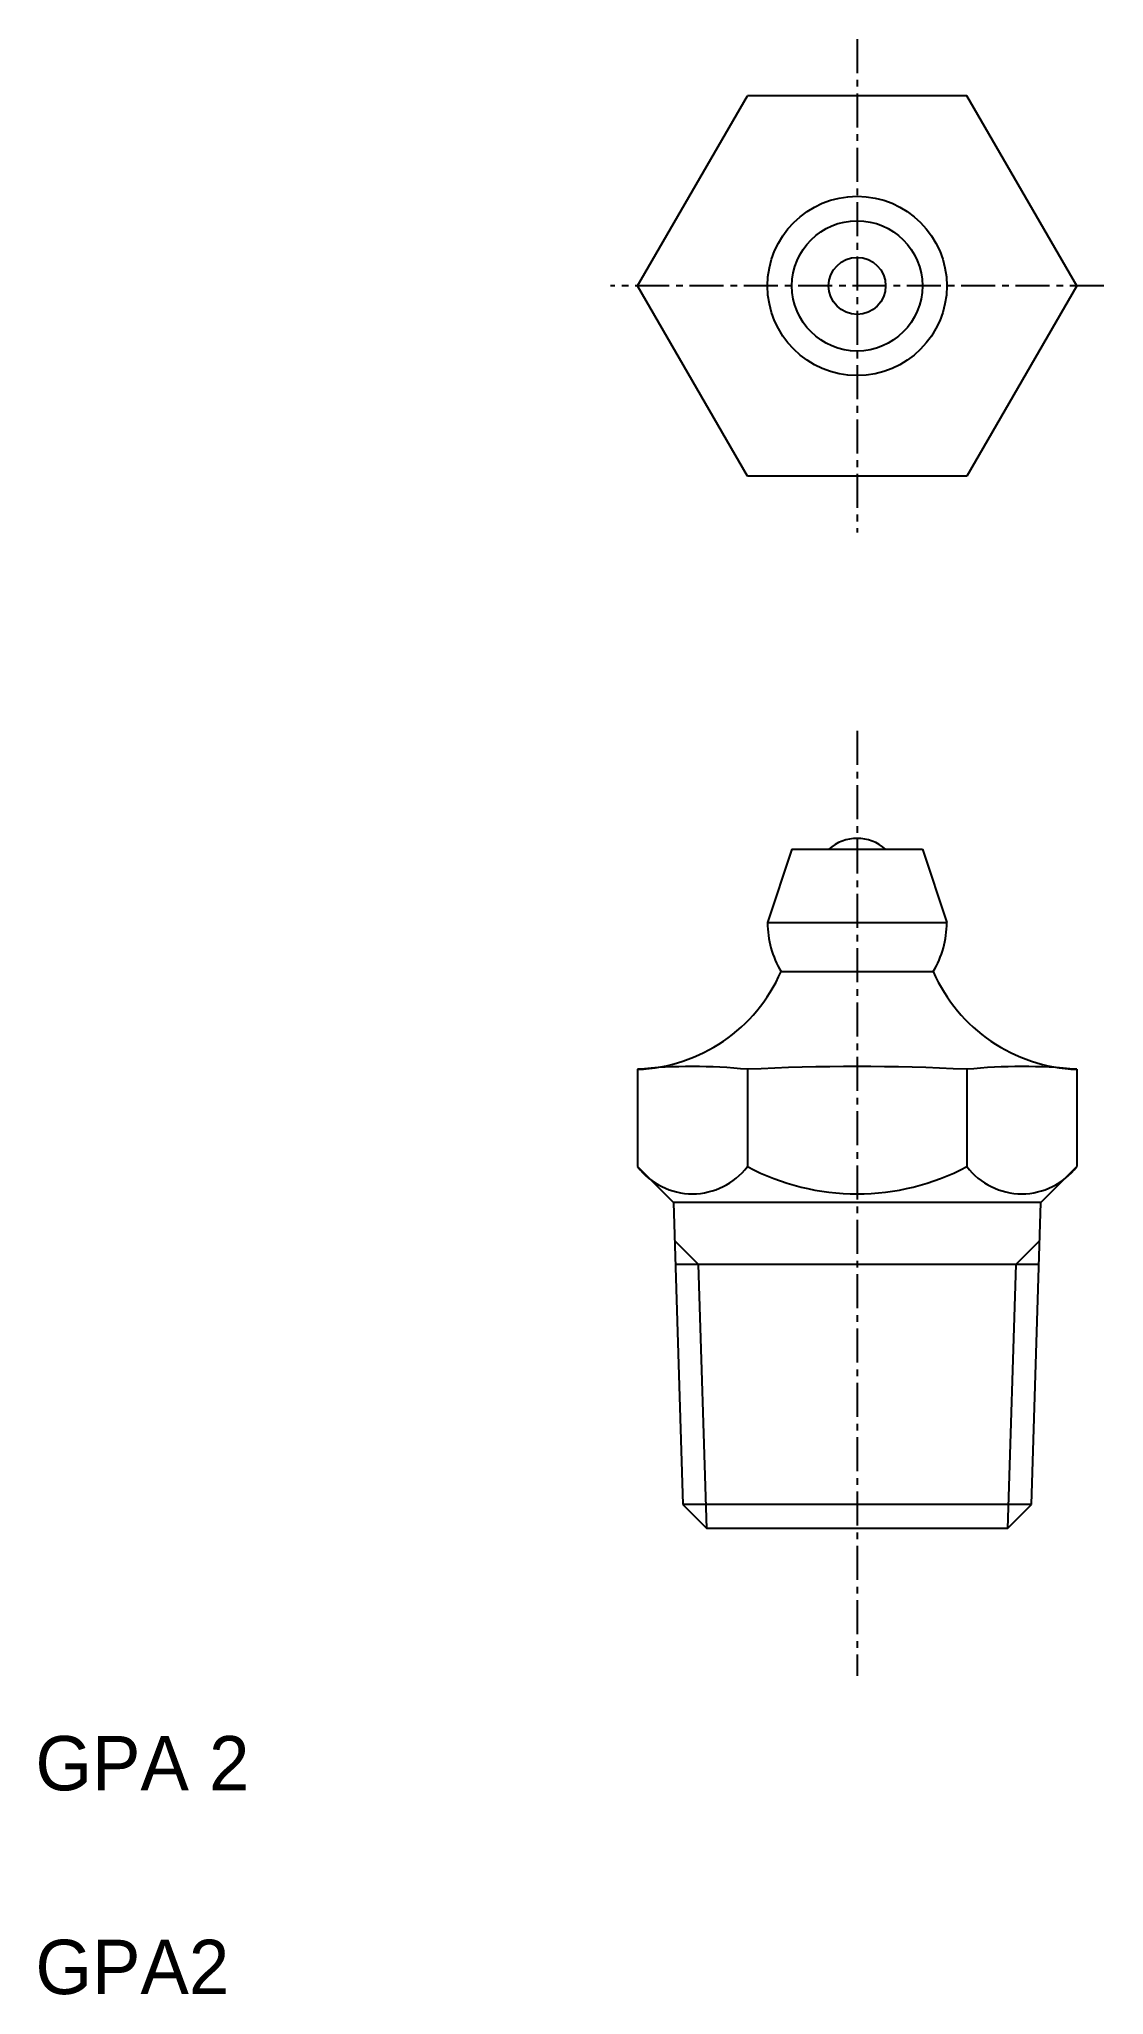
# Model space of a CAD drawing. Extents: x 5.1 to 44.3, y 5 to 77.
import ezdxf

# ---------------------------------------------------------------- set-up
doc = ezdxf.new("R2010")
doc.units = 0
doc.linetypes.add('CENTER', pattern=[2, 1.25, -0.25, 0.25, -0.25])
doc.layers.get('0').update_dxf_attribs({"linetype": 'CONTINUOUS'})
doc.layers.add('CENTER', color=1, linetype='CENTER')

msp = doc.modelspace()

# ---------------------------------------------------------------- linework, layer by layer
at = {"color": 7, "linetype": 'CONTINUOUS'}
for p, q in [((27.167, 67.879), (31.209, 74.879)), ((39.292, 74.879), (31.209, 74.879)), ((43.333, 67.879), (39.292, 74.879)), ((31.209, 60.879), (27.167, 67.879)), ((43.333, 67.879), (39.292, 60.879)), ((39.292, 60.879), (31.209, 60.879)), ((32.85, 47.141), (31.95, 44.441)), ((32.85, 47.141), (37.65, 47.141)), ((37.65, 47.141), (38.55, 44.441)), ((31.95, 44.441), (38.55, 44.441)), ((32.45, 42.641), (38.05, 42.641)), ((27.167, 39.041), (27.167, 35.458)), ((31.209, 39.041), (31.209, 35.458)), ((39.292, 39.041), (39.292, 35.458)), ((43.333, 39.041), (43.333, 35.458)), ((27.167, 35.458), (28.485, 34.141)), ((42.016, 34.141), (43.333, 35.458)), ((42.016, 34.141), (28.485, 34.141)), ((28.485, 34.141), (28.832, 23.024)), ((41.669, 23.024), (42.016, 34.141)), ((41.944, 31.851), (28.556, 31.851)), ((41.669, 23.024), (28.832, 23.024)), ((28.832, 23.024), (29.716, 22.141)), ((40.785, 22.141), (41.669, 23.024)), ((40.785, 22.141), (29.716, 22.141)), ((35.25, 22.141), (35.25, 22.141)), ((38.018, 22.141), (38.018, 22.141))]:
    msp.add_line(p, q, dxfattribs=at)
at = {"color": 3, "linetype": 'CONTINUOUS'}
for p, q in [((28.529, 32.734), (29.412, 31.851)), ((41.088, 31.851), (41.972, 32.734)), ((29.716, 22.141), (29.412, 31.851)), ((41.088, 31.851), (40.785, 22.141))]:
    msp.add_line(p, q, dxfattribs=at)
at = {"color": 7, "linetype": 'CONTINUOUS'}
for radius in [3.3, 2.4, 1.049]:
    msp.add_circle((35.25, 67.879), radius, dxfattribs=at)
for centre, radius, start, end in [((35.25, 45.966), 1.575, 48.24779, 131.7522), ((35.44, 44.441), 3.49, 180.00001, 211.04823), ((35.06, 44.441), 3.49, 328.95177, 0), ((26.949, 45.037), 6, 272.08137, 336.46307), ((43.551, 45.037), 6, 203.53695, 267.91862), ((29.188, 18.674), 20.467, 84.33381, 95.66619), ((35.25, -42.576), 81.717, 87.16517, 92.83482), ((41.312, 18.674), 20.467, 84.33381, 95.66619), ((29.188, 37), 2.542, 217.34099, 322.65901), ((35.25, 43.125), 8.667, 242.20422, 297.79578), ((41.312, 37), 2.542, 217.34099, 322.65901)]:
    msp.add_arc(centre, radius, start, end, dxfattribs=at)
at = {"layer": 'CENTER', "color": 1, "linetype": 'CENTER'}
for p, q in [((35.25, 76.962), (35.25, 58.796)), ((44.333, 67.879), (26.167, 67.879)), ((35.25, 51.497), (35.25, 16.715))]:
    msp.add_line(p, q, dxfattribs=at)

# ---------------------------------------------------------------- texts
at = {"color": 7, "linetype": 'CONTINUOUS'}
for s, p in [('GPA 2', (5, 12.5)), ('GPA2', (5, 5))]:
    msp.add_text(s, height=2, dxfattribs=at).set_placement(p)

doc.saveas('drawing.dxf')
